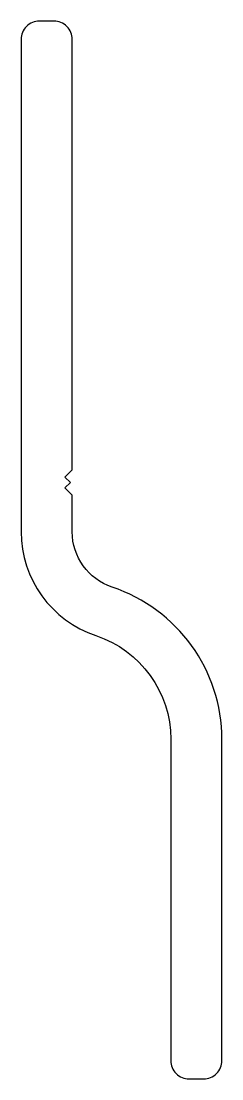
# Model space of a CAD drawing. Extents: x 978.1 to 983.6, y -8.3 to 20.7.
import ezdxf

# ---------------------------------------------------------------- set-up
doc = ezdxf.new("R2010")
doc.units = 0
doc.header["$LTSCALE"] = 15
doc.layers.get('0').update_dxf_attribs({"linetype": 'CONTINUOUS'})

msp = doc.modelspace()

# ---------------------------------------------------------------- linework, layer by layer
msp.add_lwpolyline([(979.3, 7.867), (979.45, 8.017), (979.3, 8.167), (979.5, 8.367), (979.5, 20.167, 0.414214), (979, 20.667), (978.6, 20.667, 0.414214), (978.1, 20.167), (978.1, 6.667, 0.322695), (980.15, 3.821, -0.322695), (982.2, 0.976), (982.2, -7.833, 0.414214), (982.7, -8.333), (983.1, -8.333, 0.414214), (983.6, -7.833), (983.6, 0.976, 0.322695), (980.593, 5.149, -0.322695), (979.5, 6.667), (979.5, 7.667)], format="xyb", close=True)

doc.saveas('drawing.dxf')
